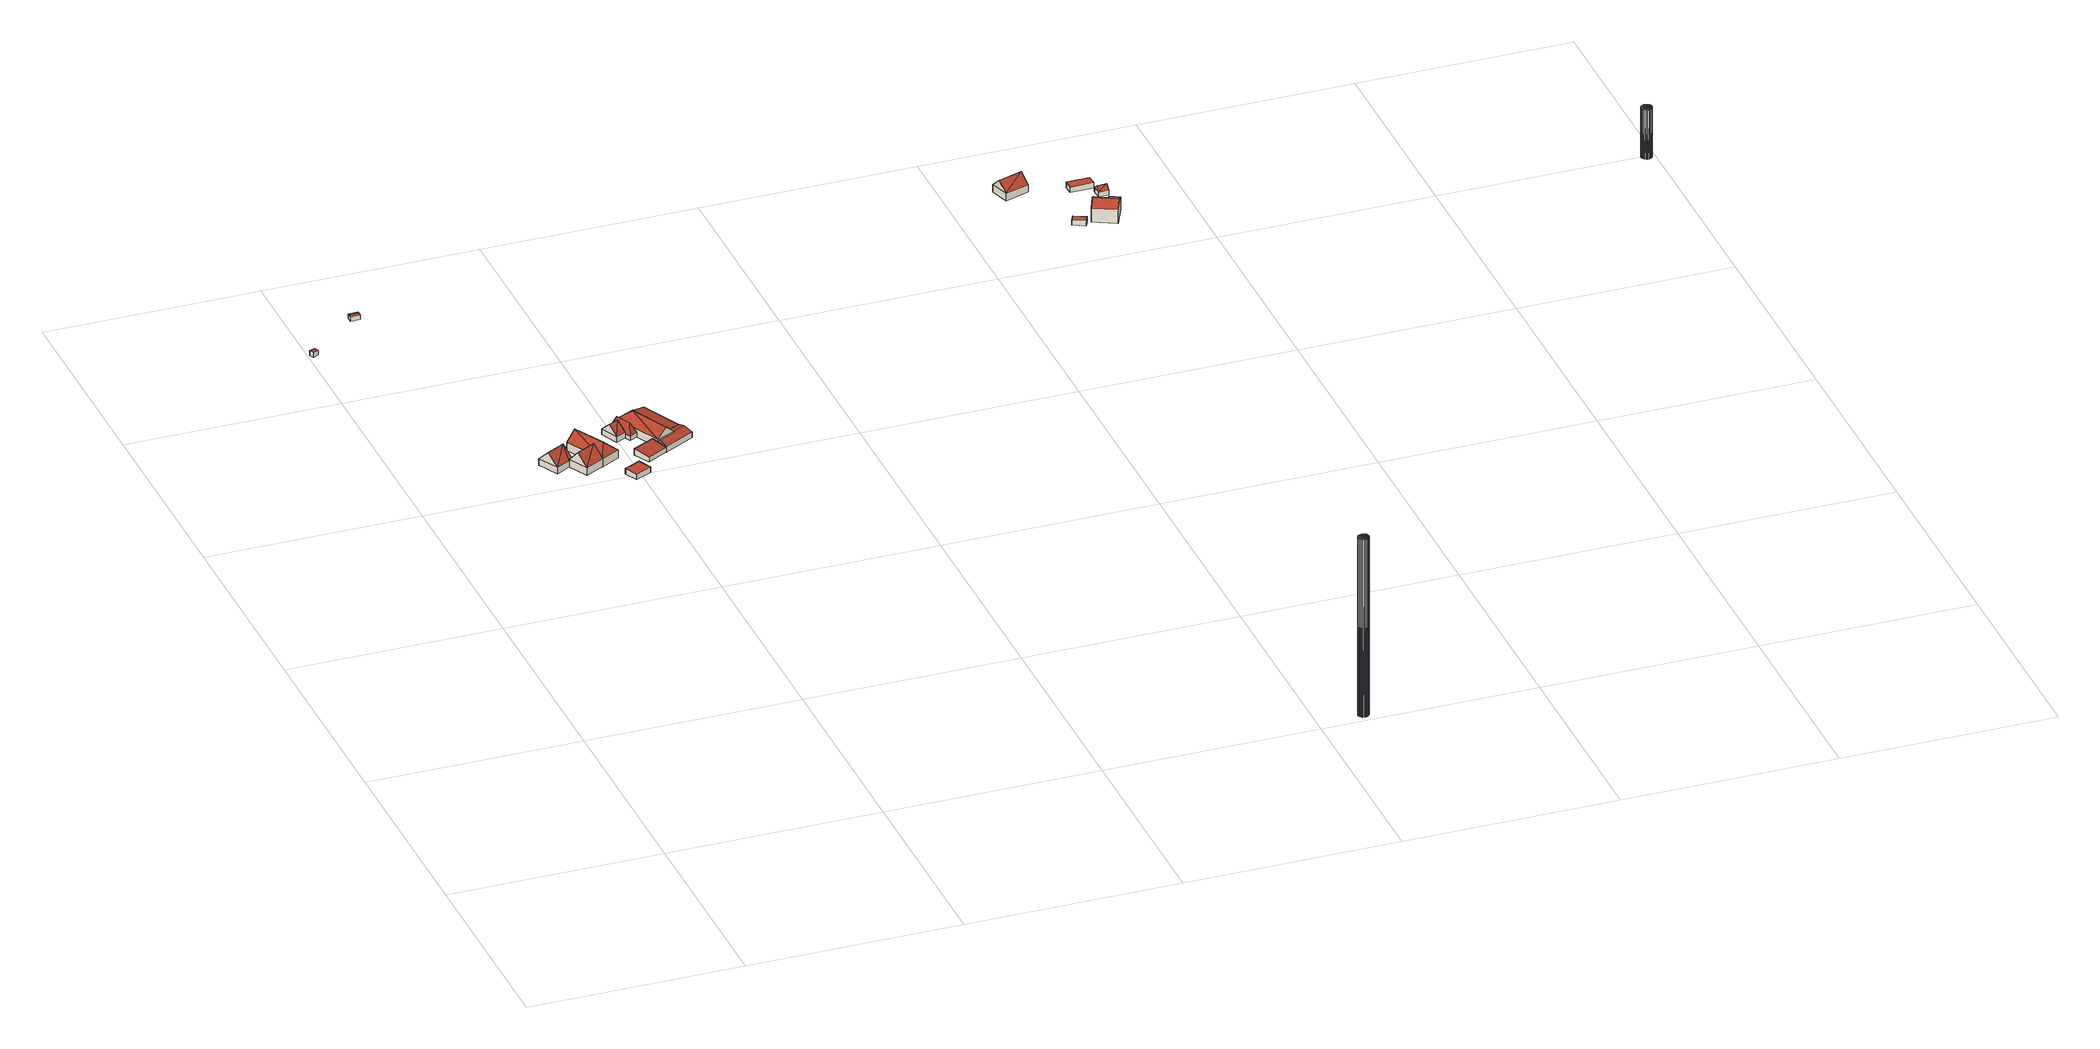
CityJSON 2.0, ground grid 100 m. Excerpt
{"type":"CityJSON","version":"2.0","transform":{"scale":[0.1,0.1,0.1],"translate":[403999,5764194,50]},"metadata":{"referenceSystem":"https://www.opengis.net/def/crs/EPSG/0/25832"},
"CityObjects":{
"building1":{"type":"Building","attributes":{"Gemeindeschluessel":"05515000","Geometrietyp2DReferenz":"3000","function":"31001_2500","roofType":"1000","measuredHeight":2.35},"address":[{"country":"Germany","locality":"Münster","thoroughfareNumber":"188a","thoroughfareName":"Am Max-Klemens-Kanal"}],"geometry":[{"type":"Solid","lod":"2","boundaries":[[[[0,1,2,3]],[[4,5,1,0]],[[6,7,5,4]],[[3,2,7,6]],[[4,0,3,6]],[[1,5,7,2]]]],"semantics":{"surfaces":[{"type":"WallSurface"},{"type":"RoofSurface"},{"type":"GroundSurface"}],"values":[[0,0,0,0,1,2]]}}]},
"building2":{"type":"Building","attributes":{"Gemeindeschluessel":"05515000","Geometrietyp2DReferenz":"3000","function":"31001_1000","roofType":"5000","measuredHeight":8.52},"address":[{"country":"Germany","locality":"Münster","thoroughfareNumber":"178","thoroughfareName":"Am Max-Klemens-Kanal"}],"geometry":[{"type":"Solid","lod":"2","boundaries":[[[[8,9,10,11]],[[12,13,9,8]],[[14,15,13,12]],[[16,17,15,14]],[[18,19,17,16]],[[11,10,19,18]],[[20,21,14]],[[14,12,20]],[[21,18,16]],[[8,11,18]],[[8,18,21]],[[21,20,8]],[[8,20,12]],[[14,21,16]],[[9,13,15,17,19,10]]]],"semantics":{"surfaces":[{"type":"WallSurface"},{"type":"RoofSurface"},{"type":"GroundSurface"}],"values":[[0,0,0,0,0,0,1,1,1,1,1,1,0,0,2]]}}]},
"building3":{"type":"Building","attributes":{"Gemeindeschluessel":"05515000","Geometrietyp2DReferenz":"3000","function":"31001_2700","roofType":"3100","measuredHeight":2.45},"geometry":[{"type":"Solid","lod":"2","boundaries":[[[[22,23,24,25]],[[26,27,23,22]],[[28,29,27,26]],[[25,24,29,28]],[[22,30,26]],[[28,31,25]],[[25,31,30,22]],[[26,30,31,28]],[[23,27,29,24]]]],"semantics":{"surfaces":[{"type":"WallSurface"},{"type":"RoofSurface"},{"type":"GroundSurface"}],"values":[[0,0,0,0,0,0,1,1,2]]}}]},
"building4":{"type":"Building","attributes":{"name":"Roters","Gemeindeschluessel":"05515000","Geometrietyp2DReferenz":"3000","function":"31001_1000","roofType":"5000","measuredHeight":9.43},"address":[{"country":"Germany","locality":"Münster","thoroughfareNumber":"176","thoroughfareName":"Am Max-Klemens-Kanal"}],"geometry":[{"type":"Solid","lod":"2","boundaries":[[[[32,33,19,34]],[[35,36,33,32]],[[37,38,36,35]],[[34,19,38,37]],[[39,40,32]],[[32,34,39]],[[37,35,40]],[[40,39,37]],[[37,39,34]],[[32,40,35]],[[33,36,38,19]]]],"semantics":{"surfaces":[{"type":"WallSurface"},{"type":"RoofSurface"},{"type":"GroundSurface"}],"values":[[0,0,0,0,1,1,1,1,0,0,2]]}}]},
"building5":{"type":"Building","attributes":{"Gemeindeschluessel":"05515000","Geometrietyp2DReferenz":"3000","function":"31001_2700","roofType":"5000","measuredHeight":8.48},"geometry":[{"type":"Solid","lod":"2","boundaries":[[[[41,42,43,44]],[[45,46,42,41]],[[47,48,46,45]],[[49,50,48,47]],[[44,43,50,49]],[[44,51,41]],[[51,44,49]],[[52,51,49]],[[51,52,41]],[[47,53,41,52]],[[53,45,41]],[[53,47,45]],[[49,47,52]],[[42,46,48,50,43]]]],"semantics":{"surfaces":[{"type":"WallSurface"},{"type":"RoofSurface"},{"type":"GroundSurface"}],"values":[[0,0,0,0,0,1,1,1,1,1,0,0,0,2]]}}]},
"building6":{"type":"Building","attributes":{"Gemeindeschluessel":"05515000","Geometrietyp2DReferenz":"3000","function":"31001_2460","roofType":"1000","measuredHeight":2.71},"geometry":[{"type":"Solid","lod":"2","boundaries":[[[[54,55,56,57]],[[58,59,55,54]],[[60,61,59,58]],[[57,56,61,60]],[[58,54,57,60]],[[55,59,61,56]]]],"semantics":{"surfaces":[{"type":"WallSurface"},{"type":"RoofSurface"},{"type":"GroundSurface"}],"values":[[0,0,0,0,1,2]]}}]},
"building7":{"type":"Building","attributes":{"Gemeindeschluessel":"05515000","Geometrietyp2DReferenz":"3000","function":"31001_2460","roofType":"2100","measuredHeight":3.23},"geometry":[{"type":"Solid","lod":"2","boundaries":[[[[62,63,64,65]],[[66,67,63,62]],[[68,69,67,66]],[[70,71,69,68]],[[65,64,71,70]],[[68,66,62,65,70]],[[63,67,69,71,64]]]],"semantics":{"surfaces":[{"type":"WallSurface"},{"type":"RoofSurface"},{"type":"GroundSurface"}],"values":[[0,0,0,0,0,1,2]]}}]},
"building8":{"type":"Building","attributes":{"Gemeindeschluessel":"05515000","Geometrietyp2DReferenz":"3000","function":"31001_2700"},"children":["building8-1","building8-2","building8-3"]},
"building8-1":{"type":"BuildingPart","attributes":{"roofType":"5000","measuredHeight":7.05},"parents":["building8"],"geometry":[{"type":"Solid","lod":"2","boundaries":[[[[72,73,74,75]],[[76,77,78,79]],[[75,74,80,81]],[[76,79,82]],[[82,79,72,75,83]],[[75,81,83]],[[83,81,76,82]],[[73,78,77,80,74]],[[73,72,79,78]],[[77,76,81,80]]]],"semantics":{"surfaces":[{"type":"WallSurface"},{"type":"RoofSurface"},{"type":"GroundSurface"},{"type":"ClosureSurface"}],"values":[[0,0,0,1,1,1,1,2,3,3]]}}]},
"building8-2":{"type":"BuildingPart","attributes":{"roofType":"3100","measuredHeight":7.09},"parents":["building8"],"geometry":[{"type":"Solid","lod":"2","boundaries":[[[[84,85,73,72,86]],[[87,88,85,84]],[[89,79,78,88,87]],[[84,90,87]],[[89,91,86]],[[84,86,91]],[[91,90,84]],[[90,91,89]],[[89,87,90]],[[85,88,78,73]],[[79,89,86,72]],[[73,78,79,72]]]],"semantics":{"surfaces":[{"type":"WallSurface"},{"type":"RoofSurface"},{"type":"GroundSurface"},{"type":"ClosureSurface"}],"values":[[0,0,0,0,0,1,1,1,1,2,0,3]]}}]},
"building8-3":{"type":"BuildingPart","attributes":{"roofType":"5000","measuredHeight":7.89},"parents":["building8"],"geometry":[{"type":"Solid","lod":"2","boundaries":[[[[92,93,77,76,94]],[[95,96,93,92]],[[97,98,96,95]],[[94,99,92]],[[95,100,97]],[[97,100,99]],[[99,94,97]],[[100,95,92]],[[92,99,100]],[[80,77,93,96,98]],[[98,97,94,76,81,80]],[[77,80,81,76]]]],"semantics":{"surfaces":[{"type":"WallSurface"},{"type":"RoofSurface"},{"type":"GroundSurface"},{"type":"ClosureSurface"}],"values":[[0,0,0,1,0,1,1,1,1,2,0,3]]}}]},
"building9":{"type":"Building","attributes":{"Gemeindeschluessel":"05515000","Geometrietyp2DReferenz":"3000","function":"51009_1610","roofType":"5000","measuredHeight":3.74},"geometry":[{"type":"Solid","lod":"2","boundaries":[[[[101,102,103,104]],[[105,106,102,101]],[[107,108,106,105]],[[109,110,108,107]],[[111,112,110,109]],[[113,114,112,111]],[[115,116,114,113]],[[117,118,116,115]],[[119,120,118,117]],[[121,122,120,119]],[[123,124,122,121]],[[104,103,124,123]],[[125,126,127,128,104]],[[129,130,131,132,133,125,104,123]],[[126,125,133]],[[130,134,135,131]],[[131,135,115,113]],[[135,134,117,115]],[[134,130,119,117]],[[126,133,109,107]],[[133,132,111,109]],[[132,131,113,111]],[[130,129,121,119]],[[129,123,121]],[[128,127,105,101]],[[128,101,104]],[[127,126,107,105]],[[102,106,108,110,112,114,116,118,120,122,124,103]]]],"semantics":{"surfaces":[{"type":"WallSurface"},{"type":"RoofSurface"},{"type":"GroundSurface"}],"values":[[0,0,0,0,0,0,0,0,0,0,0,0,1,1,1,1,0,0,0,0,0,0,0,0,0,0,0,2]]}}]},
"building10":{"type":"Building","attributes":{"Gemeindeschluessel":"05515000","Geometrietyp2DReferenz":"3000","function":"31001_2700","roofType":"2100","measuredHeight":3.9},"geometry":[{"type":"Solid","lod":"2","boundaries":[[[[136,137,138,139]],[[140,118,137,136]],[[141,116,118,140]],[[139,138,116,141]],[[140,136,139,141]],[[137,118,116,138]]]],"semantics":{"surfaces":[{"type":"WallSurface"},{"type":"RoofSurface"},{"type":"GroundSurface"}],"values":[[0,0,0,0,1,2]]}}]},
"building11":{"type":"Building","attributes":{"Geometrietyp2DReferenz":"1000","Gemeindeschluessel":"05515000","function":"51002_1220","roofType":"9999","measuredHeight":88.7},"geometry":[{"type":"Solid","lod":"2","boundaries":[[[[142,143,144]],[[143,145,144]],[[146,147,142]],[[147,143,142]],[[148,149,146]],[[149,147,146]],[[150,151,148]],[[151,149,148]],[[152,153,150]],[[153,151,150]],[[154,155,152]],[[155,153,152]],[[156,157,154]],[[157,155,154]],[[158,159,156]],[[159,157,156]],[[160,161,158]],[[161,159,158]],[[162,163,160]],[[163,161,160]],[[164,165,162]],[[165,163,162]],[[166,167,164]],[[167,165,164]],[[168,169,166]],[[169,167,166]],[[170,171,168]],[[171,169,168]],[[172,173,170]],[[173,171,170]],[[174,175,172]],[[175,173,172]],[[176,177,174]],[[177,175,174]],[[178,179,176]],[[179,177,176]],[[180,181,178]],[[181,179,178]],[[144,145,180]],[[145,181,180]],[[145,143,181]],[[143,147,181]],[[147,149,181]],[[149,151,181]],[[151,153,181]],[[153,155,181]],[[155,157,181]],[[157,159,181]],[[159,161,181]],[[161,163,181]],[[163,165,181]],[[165,167,181]],[[167,169,181]],[[169,171,181]],[[171,173,181]],[[173,175,181]],[[175,177,181]],[[177,179,181]],[[142,144,146]],[[144,180,146]],[[180,178,146]],[[178,176,146]],[[176,174,146]],[[174,172,146]],[[172,170,146]],[[170,168,146]],[[168,166,146]],[[166,164,146]],[[164,162,146]],[[162,160,146]],[[160,158,146]],[[158,156,146]],[[156,154,146]],[[154,152,146]],[[152,150,146]],[[150,148,146]]]],"semantics":{"surfaces":[{"type":"WallSurface"},{"type":"GroundSurface"},{"type":"RoofSurface"}],"values":[[0,0,0,0,0,0,0,0,0,0,0,0,0,0,0,0,0,0,0,0,0,0,0,0,0,0,0,0,0,0,0,0,0,0,0,0,0,0,0,0,1,1,1,1,1,1,1,1,1,1,1,1,1,1,1,1,1,1,2,2,2,2,2,2,2,2,2,2,2,2,2,2,2,2,2,2]]}}]},
"building12":{"type":"Building","attributes":{"Gemeindeschluessel":"05515000","Geometrietyp2DReferenz":"3000","function":"31001_2460","roofType":"3100","measuredHeight":8.03},"geometry":[{"type":"Solid","lod":"2","boundaries":[[[[182,183,184,185]],[[186,187,183,182]],[[188,189,187,186]],[[185,184,189,188]],[[182,190,186]],[[188,191,185]],[[182,185,191]],[[191,190,182]],[[190,191,188]],[[188,186,190]],[[183,187,189,184]]]],"semantics":{"surfaces":[{"type":"WallSurface"},{"type":"RoofSurface"},{"type":"GroundSurface"}],"values":[[0,0,0,0,0,0,1,1,1,1,2]]}}]},
"building13":{"type":"Building","attributes":{"Gemeindeschluessel":"05515000","Geometrietyp2DReferenz":"3000","function":"31001_2460","roofType":"1000","measuredHeight":2.65},"geometry":[{"type":"Solid","lod":"2","boundaries":[[[[192,193,194,195]],[[196,197,193,192]],[[198,199,197,196]],[[195,194,199,198]],[[196,192,195,198]],[[193,197,199,194]]]],"semantics":{"surfaces":[{"type":"WallSurface"},{"type":"RoofSurface"},{"type":"GroundSurface"}],"values":[[0,0,0,0,1,2]]}}]},
"building14":{"type":"Building","attributes":{"Gemeindeschluessel":"05515000","Geometrietyp2DReferenz":"3000","function":"31001_1000","roofType":"5000","measuredHeight":9.64},"address":[{"country":"Germany","locality":"Münster","thoroughfareNumber":"219","thoroughfareName":"Kleiheide"}],"geometry":[{"type":"Solid","lod":"2","boundaries":[[[[200,201,202,203]],[[204,205,201,200]],[[206,207,205,204]],[[208,209,207,206]],[[210,211,209,208]],[[203,202,211,210]],[[210,208,206,204,212,213]],[[213,212,200,203]],[[210,213,203]],[[200,212,204]],[[201,205,207,209,211,202]]]],"semantics":{"surfaces":[{"type":"WallSurface"},{"type":"RoofSurface"},{"type":"GroundSurface"}],"values":[[0,0,0,0,0,0,1,1,0,0,2]]}}]},
"building15":{"type":"Building","attributes":{"Gemeindeschluessel":"05515000","Geometrietyp2DReferenz":"3000","function":"31001_1310","roofType":"1000","measuredHeight":2.72},"geometry":[{"type":"Solid","lod":"2","boundaries":[[[[214,215,216,217]],[[218,219,215,214]],[[220,221,219,218]],[[217,216,221,220]],[[218,214,217,220]],[[215,219,221,216]]]],"semantics":{"surfaces":[{"type":"WallSurface"},{"type":"RoofSurface"},{"type":"GroundSurface"}],"values":[[0,0,0,0,1,2]]}}]},
"building16":{"type":"Building","attributes":{"Gemeindeschluessel":"05515000","Geometrietyp2DReferenz":"3000","function":"31001_1310","roofType":"3100","measuredHeight":4.15},"geometry":[{"type":"Solid","lod":"2","boundaries":[[[[222,223,224,225]],[[226,227,223,222]],[[228,229,227,226]],[[225,224,229,228]],[[222,230,226]],[[228,231,225]],[[231,230,222]],[[222,225,231]],[[228,226,230]],[[230,231,228]],[[223,227,229,224]]]],"semantics":{"surfaces":[{"type":"WallSurface"},{"type":"RoofSurface"},{"type":"GroundSurface"}],"values":[[0,0,0,0,0,0,1,1,1,1,2]]}}]},
"building17":{"type":"Building","attributes":{"Geometrietyp2DReferenz":"1000","Gemeindeschluessel":"05515000","function":"51002_1251","roofType":"9999","measuredHeight":24.48},"geometry":[{"type":"Solid","lod":"2","boundaries":[[[[232,233,234]],[[233,235,234]],[[236,237,232]],[[237,233,232]],[[238,239,236]],[[239,237,236]],[[240,241,238]],[[241,239,238]],[[242,243,240]],[[243,241,240]],[[244,245,242]],[[245,243,242]],[[246,247,244]],[[247,245,244]],[[248,249,246]],[[249,247,246]],[[250,251,248]],[[251,249,248]],[[252,253,250]],[[253,251,250]],[[254,255,252]],[[255,253,252]],[[256,257,254]],[[257,255,254]],[[258,259,256]],[[259,257,256]],[[260,261,258]],[[261,259,258]],[[262,263,260]],[[263,261,260]],[[264,265,262]],[[265,263,262]],[[266,267,264]],[[267,265,264]],[[268,269,266]],[[269,267,266]],[[270,271,268]],[[271,269,268]],[[234,235,270]],[[235,271,270]],[[235,233,271]],[[233,237,271]],[[237,239,271]],[[239,241,271]],[[241,243,271]],[[243,245,271]],[[245,247,271]],[[247,249,271]],[[255,257,271]],[[249,251,271]],[[251,253,271]],[[253,255,271]],[[257,259,271]],[[259,261,271]],[[261,263,271]],[[263,265,271]],[[265,267,271]],[[267,269,271]],[[232,234,236]],[[234,270,236]],[[270,268,236]],[[268,266,236]],[[266,264,236]],[[264,262,236]],[[262,260,236]],[[260,258,236]],[[258,256,236]],[[256,254,236]],[[254,252,236]],[[252,250,236]],[[250,248,236]],[[248,246,236]],[[246,244,236]],[[244,242,236]],[[242,240,236]],[[240,238,236]]]],"semantics":{"surfaces":[{"type":"WallSurface"},{"type":"GroundSurface"},{"type":"RoofSurface"}],"values":[[0,0,0,0,0,0,0,0,0,0,0,0,0,0,0,0,0,0,0,0,0,0,0,0,0,0,0,0,0,0,0,0,0,0,0,0,0,0,0,0,1,1,1,1,1,1,1,1,1,1,1,1,1,1,1,1,1,1,2,2,2,2,2,2,2,2,2,2,2,2,2,2,2,2,2,2]]}}]}
},
"vertices":[
[17,4392,30],[17,4392,6],[42,4404,6],[42,4404,30],[8,4413,30],[8,4413,6],[33,4424,30],[33,4424,6],
[663,3120,38],[663,3120,6],[729,3154,6],[729,3154,38],[612,3215,38],[612,3215,6],[697,3259,38],[697,3259,6],[747,3165,38],[747,3165,6],[729,3155,38],[729,3155,6],[638,3167,91],[722,3212,91],
[269,4613,31],[269,4613,9],[312,4616,9],[312,4616,31],[267,4641,31],[267,4641,9],[311,4643,31],[311,4643,9],[268,4627,34],[312,4629,34],
[816,3202,44],[816,3202,6],[729,3155,44],[866,3109,44],[866,3109,6],[777,3062,44],[777,3062,6],[753,3110,100],[841,3156,100],
[866,3109,45],[866,3109,5],[953,3154,5],[953,3154,45],[816,3202,45],[816,3202,5],[768,3290,45],[768,3290,5],[858,3337,45],[858,3337,5],[889,3170,89],[813,3314,89],[816,3202,46],
[1011,3055,33],[1011,3055,6],[935,3018,6],[935,3018,33],[1041,2993,33],[1041,2993,6],[965,2956,33],[965,2956,6],
[1026,3154,37],[1026,3154,5],[1065,3077,5],[1065,3077,28],[1129,3207,37],[1129,3207,5],[1143,3177,33],[1143,3177,5],[1164,3130,28],[1164,3130,5],
[1039,3301,26],[1039,3301,5],[1051,3274,5],[1051,3274,26],[1036,3402,26],[1036,3402,5],[1003,3386,5],[1003,3386,26],[1088,3294,5],[1088,3294,26],[1027,3377,71],[1061,3303,75],
[991,3278,32],[991,3278,5],[1039,3301,32],[954,3363,32],[954,3363,5],[1003,3386,32],[972,3320,76],[1021,3343,76],
[1127,3446,44],[1127,3446,5],[1036,3402,44],[1232,3219,44],[1232,3219,5],[1144,3178,44],[1144,3178,5],[1103,3378,84],[1188,3198,84],
[1143,3177,31],[1143,3177,4],[1164,3130,4],[1164,3130,31],[1144,3178,31],[1144,3178,4],[1151,3181,31],[1151,3181,4],[1172,3191,31],[1172,3191,4],[1232,3219,31],[1232,3219,4],[1231,3222,31],[1231,3222,4],[1218,3250,31],[1218,3250,4],[1278,3277,31],[1278,3277,4],[1289,3253,31],[1289,3253,4],[1302,3224,31],[1302,3224,4],[1310,3208,31],[1310,3208,4],[1152,3180,42],[1151,3181,42],[1144,3178,37],[1143,3177,36],[1302,3224,35],[1289,3253,42],[1231,3222,42],[1232,3219,41],[1172,3191,42],[1278,3277,37],[1218,3250,36],
[1186,3471,35],[1186,3471,4],[1127,3446,4],[1127,3446,43],[1278,3277,34],[1218,3250,43],
[3229,43,900],[3229,43,13],[3225,49,900],[3225,49,13],[3232,35,900],[3232,35,13],[3232,27,900],[3232,27,13],[3229,20,900],[3229,20,13],[3225,14,900],[3225,14,13],[3218,9,900],[3218,9,13],[3211,7,900],[3211,7,13],[3203,7,900],[3203,7,13],[3196,9,900],[3196,9,13],[3189,14,900],[3189,14,13],[3185,20,900],[3185,20,13],[3182,27,900],[3182,27,13],[3182,35,900],[3182,35,13],[3185,43,900],[3185,43,13],[3189,49,900],[3189,49,13],[3196,54,900],[3196,54,13],[3203,56,900],[3203,56,13],[3211,56,900],[3211,56,13],[3218,54,900],[3218,54,13],
[3257,4597,38],[3257,4597,2],[3371,4633,2],[3371,4633,38],[3229,4686,38],[3229,4686,2],[3343,4722,38],[3343,4722,2],[3243,4642,82],[3357,4678,82],
[3452,4310,28],[3452,4310,1],[3507,4282,1],[3507,4282,28],[3467,4340,28],[3467,4340,1],[3523,4314,28],[3523,4314,1],
[3539,4305,68],[3539,4305,1],[3643,4256,1],[3643,4256,69],[3573,4374,82],[3573,4374,1],[3634,4346,82],[3634,4346,1],[3650,4382,64],[3650,4382,1],[3695,4361,63],[3695,4361,1],[3558,4345,97],[3662,4295,97],
[3646,4618,27],[3646,4618,0],[3539,4616,0],[3539,4616,27],[3648,4569,27],[3648,4569,0],[3539,4568,27],[3539,4568,0],
[3686,4544,24],[3686,4544,0],[3640,4541,0],[3640,4541,24],[3689,4493,24],[3689,4493,0],[3642,4491,24],[3642,4491,0],[3688,4519,42],[3641,4516,42],
[5985,4007,246],[5985,4007,1],[5981,4014,246],[5981,4014,1],[5988,4000,246],[5988,4000,1],[5988,3992,246],[5988,3992,1],[5985,3985,246],[5985,3985,1],[5981,3978,246],[5981,3978,1],[5974,3974,246],[5974,3974,1],[5967,3971,246],[5967,3971,1],[5959,3971,246],[5959,3971,1],[5952,3974,246],[5952,3974,1],[5945,3978,246],[5945,3978,1],[5941,3985,246],[5941,3985,1],[5938,3992,246],[5938,3992,1],[5938,4000,246],[5938,4000,1],[5941,4007,246],[5941,4007,1],[5945,4014,246],[5945,4014,1],[5952,4018,246],[5952,4018,1],[5959,4021,246],[5959,4021,1],[5967,4021,246],[5967,4021,1],[5974,4018,246],[5974,4018,1]
]}
